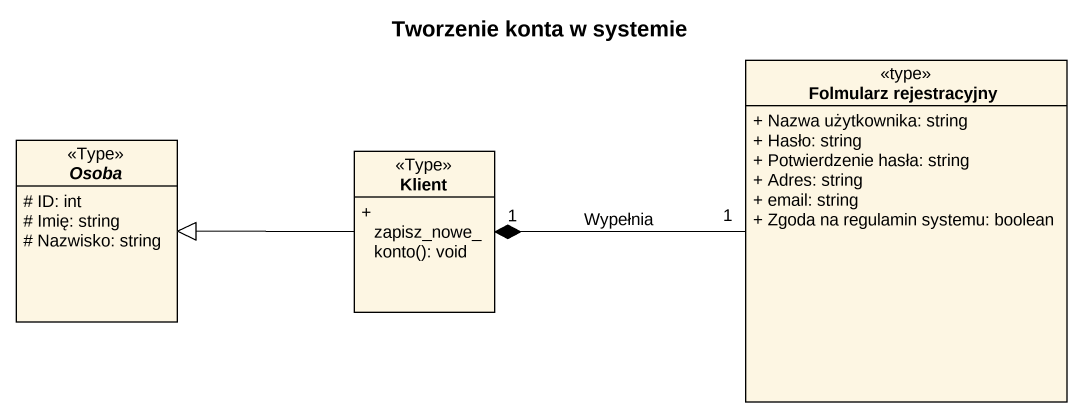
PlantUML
@startuml
title Tworzenie konta w systemie
hide circle
hide empty members
skinparam classAttributeIconSize 0
class "Folmularz rejestracyjny" as Folmularz_rejestracyjny <<type>> {
  + Nazwa użytkownika: string
  + Hasło: string
  + Potwierdzenie hasła: string
  + Adres: string
  + email: string
  + Zgoda na regulamin systemu: boolean
}
abstract class Osoba <<Type>> {
  # ID: int
  # Imię: string
  # Nazwisko: string
}
class Klient <<Type>> {
  + zapisz_nowe_konto(): void
}
Folmularz_rejestracyjny "1" -left-* "1" Klient : Wypełnia
Klient -left-|> Osoba
@enduml
